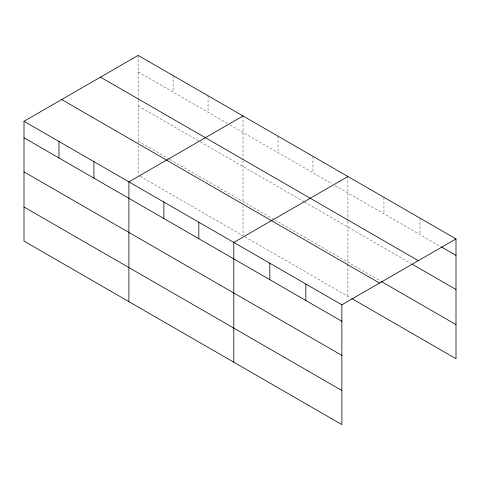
<?xml version="1.0" encoding="UTF-8"?>
<svg xmlns="http://www.w3.org/2000/svg" width="480" height="480" viewBox="0 0 480 480"><rect width="100%" height="100%" fill="white"/><g stroke="black" fill="none" stroke-linecap="round" stroke-linejoin="round"><path stroke-width="0.36" stroke-dasharray="2.4 1.8" d="M138.132 71.886L227.49 123.474M230.076 124.968L332.382 184.032M334.974 185.532L440.562 246.486M138.132 105.972L199.644 141.486M200.292 141.864L303.894 201.678M304.542 202.05L410.97 263.496M138.132 141.096L169.212 159.042M169.86 159.414L274.11 219.606M274.758 219.978L380.736 281.166M140.076 176.31L243.03 235.752L243.03 206.106M244.974 236.874L351.144 298.17M419.976 218.118L419.976 234.606M383.952 197.316L383.952 213.804M347.922 176.52L347.922 220.428M347.922 221.166L347.922 263.706M347.922 264.444L347.922 296.31M312.96 156.33L312.96 172.818M277.992 136.146L277.992 152.634M243.03 115.956L243.03 159.864M243.03 160.608L243.03 203.142M208.062 95.772L208.062 112.26M173.1 75.582L173.1 92.07M138.132 55.398L138.132 99.306M138.132 100.044L138.132 142.578M138.132 145.548L138.132 175.188"/><path stroke-width="0.72" d="M341.868 355.386L341.868 304.812L24 121.29L24 241.086L341.868 424.602L341.868 355.386L24 171.87M351.786 298.542L456 358.71L456 238.914L138.132 55.398L24 121.29M243.03 115.956L128.898 181.854L128.898 301.644M347.922 176.52L233.79 242.412L233.79 362.208M341.868 304.812L456 238.914M441.204 246.858L456 255.402M100.47 77.142L418.338 260.664M412.254 264.24L456 289.494M381.378 281.532L456 324.618M61.662 99.546L379.53 283.068M24 137.778L341.868 321.294M24 206.994L341.868 390.51M305.844 284.01L305.844 300.498M269.82 263.214L269.82 279.696M198.828 222.228L198.828 238.71M163.86 202.038L163.86 218.526M93.93 161.664L93.93 178.152M58.968 141.48L58.968 157.962"/></g></svg>
